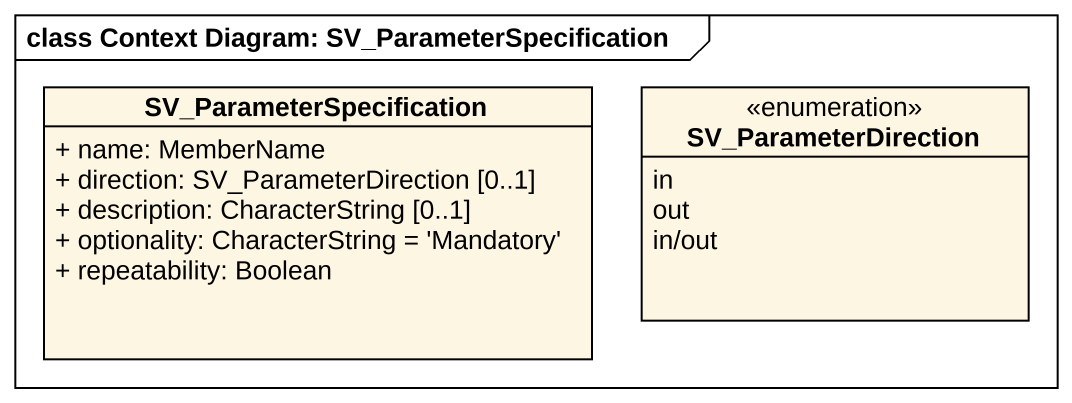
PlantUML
@startuml
mainframe class Context Diagram: SV_ParameterSpecification
hide circle
hide empty members
skinparam classAttributeIconSize 0
class SV_ParameterSpecification {
  + name: MemberName
  + direction: SV_ParameterDirection [0..1]
  + description: CharacterString [0..1]
  + optionality: CharacterString = 'Mandatory'
  + repeatability: Boolean
}
enum SV_ParameterDirection {
  in
  out
  in/out
}
@enduml
